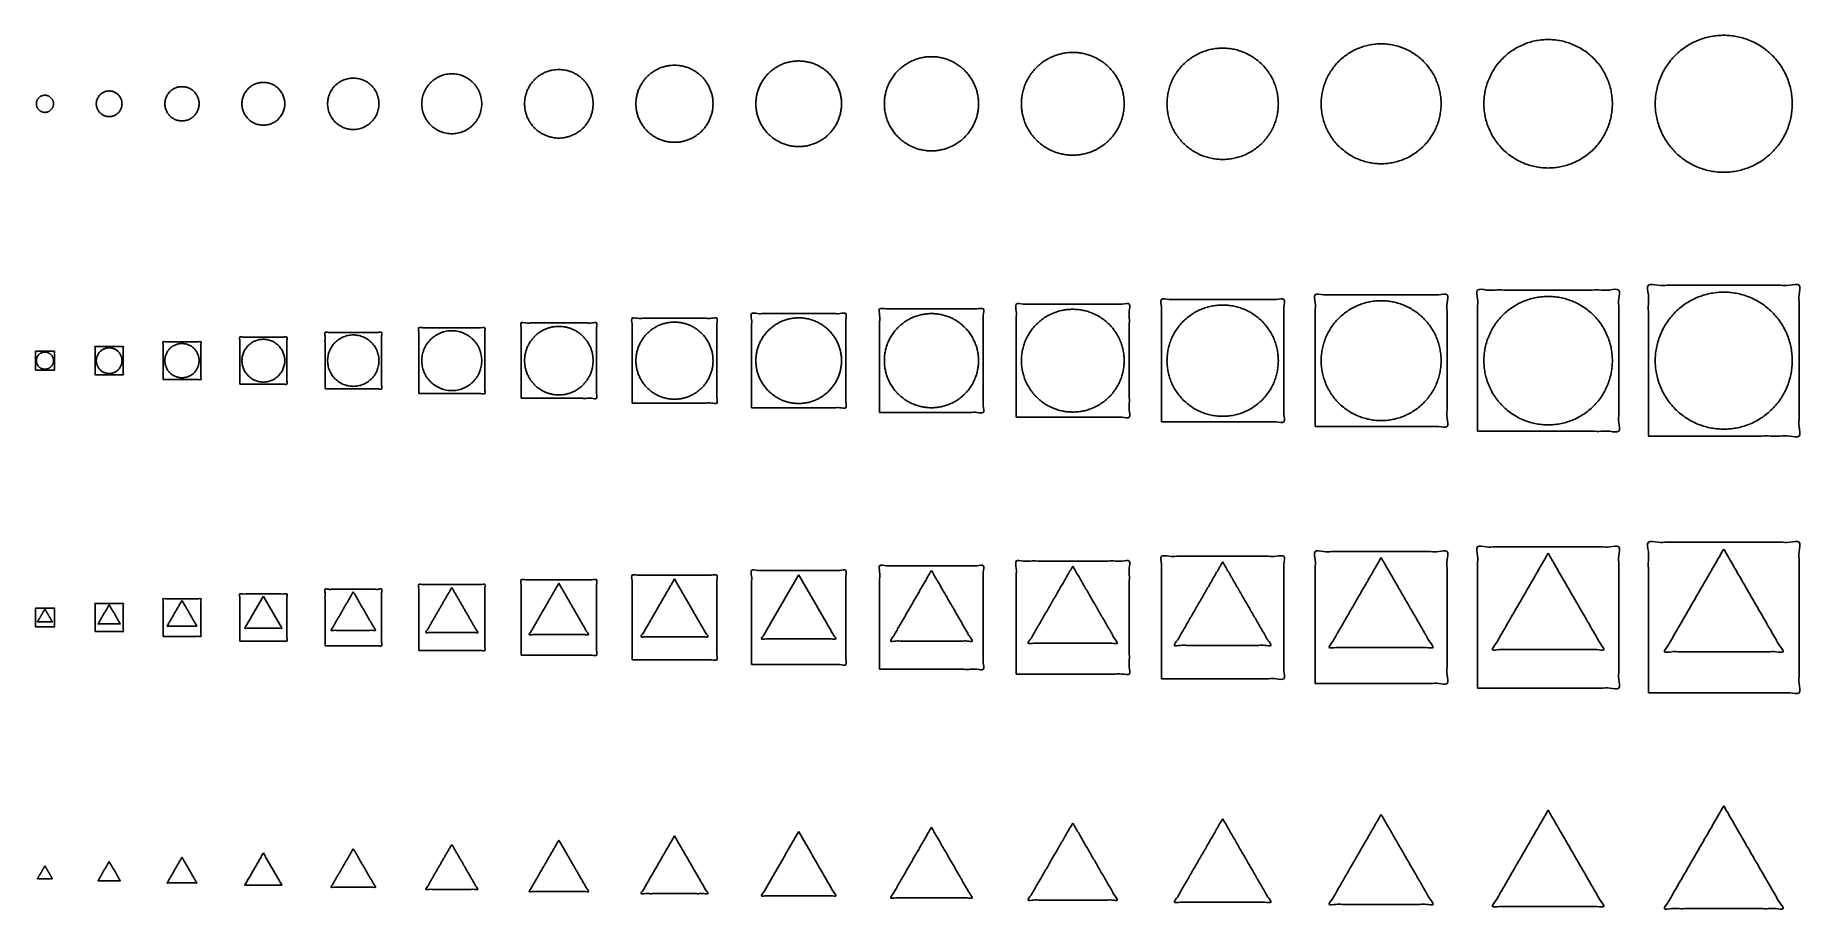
# Model space of a CAD drawing. Header units: millimetres. Extents: x -81 to 125, y -54 to 48.
import ezdxf

# ---------------------------------------------------------------- set-up
doc = ezdxf.new("R2010")
doc.units = ezdxf.units.MM
doc.header["$MEASUREMENT"] = 0
doc.layers.add('Default', color=18, linetype='Continuous', true_color=0x000000)

msp = doc.modelspace()

# ---------------------------------------------------------------- linework, layer by layer
at = {"layer": 'Default'}
for points, knots in [([(103, 40), (103, 47.5), (95.5, 47.5), (88, 47.5), (88, 40), (88, 32.5), (95.5, 32.5), (103, 32.5), (103, 40)], [0, 0, 0, 11.780972, 11.780972, 23.561945, 23.561945, 35.342917, 35.342917, 47.12389, 47.12389, 47.12389]), ([(124, 40), (124, 48), (116, 48), (108, 48), (108, 40), (108, 32), (116, 32), (124, 32), (124, 40)], [0, 0, 0, 12.566371, 12.566371, 25.132741, 25.132741, 37.699112, 37.699112, 50.265482, 50.265482, 50.265482]), ([(29, 40), (29, 45.5), (23.5, 45.5), (18, 45.5), (18, 40), (18, 34.5), (23.5, 34.5), (29, 34.5), (29, 40)], [0, 0, 0, 8.63938, 8.63938, 17.27876, 17.27876, 25.918139, 25.918139, 34.557519, 34.557519, 34.557519]), ([(46, 40), (46, 46), (40, 46), (34, 46), (34, 40), (34, 34), (40, 34), (46, 34), (46, 40)], [0, 0, 0, 9.424778, 9.424778, 18.849556, 18.849556, 28.274334, 28.274334, 37.699112, 37.699112, 37.699112]), ([(64, 40), (64, 46.5), (57.5, 46.5), (51, 46.5), (51, 40), (51, 33.5), (57.5, 33.5), (64, 33.5), (64, 40)], [0, 0, 0, 10.210176, 10.210176, 20.420352, 20.420352, 30.630528, 30.630528, 40.840704, 40.840704, 40.840704]), ([(83, 40), (83, 47), (76, 47), (69, 47), (69, 40), (69, 33), (76, 33), (83, 33), (83, 40)], [0, 0, 0, 10.995574, 10.995574, 21.991149, 21.991149, 32.986723, 32.986723, 43.982297, 43.982297, 43.982297]), ([(-29, 40), (-29, 43.5), (-32.5, 43.5), (-36, 43.5), (-36, 40), (-36, 36.5), (-32.5, 36.5), (-29, 36.5), (-29, 40)], [0, 0, 0, 5.497787, 5.497787, 10.995574, 10.995574, 16.493361, 16.493361, 21.991149, 21.991149, 21.991149]), ([(-16, 40), (-16, 44), (-20, 44), (-24, 44), (-24, 40), (-24, 36), (-20, 36), (-16, 36), (-16, 40)], [0, 0, 0, 6.283185, 6.283185, 12.566371, 12.566371, 18.849556, 18.849556, 25.132741, 25.132741, 25.132741]), ([(-2, 40), (-2, 44.5), (-6.5, 44.5), (-11, 44.5), (-11, 40), (-11, 35.5), (-6.5, 35.5), (-2, 35.5), (-2, 40)], [0, 0, 0, 7.068583, 7.068583, 14.137167, 14.137167, 21.20575, 21.20575, 28.274334, 28.274334, 28.274334]), ([(13, 40), (13, 45), (8, 45), (3, 45), (3, 40), (3, 35), (8, 35), (13, 35), (13, 40)], [0, 0, 0, 7.853982, 7.853982, 15.707963, 15.707963, 23.561945, 23.561945, 31.415927, 31.415927, 31.415927]), ([(-71, 40), (-71, 41.5), (-72.5, 41.5), (-74, 41.5), (-74, 40), (-74, 38.5), (-72.5, 38.5), (-71, 38.5), (-71, 40)], [0, 0, 0, 2.356194, 2.356194, 4.712389, 4.712389, 7.068583, 7.068583, 9.424778, 9.424778, 9.424778]), ([(-62, 40), (-62, 42), (-64, 42), (-66, 42), (-66, 40), (-66, 38), (-64, 38), (-62, 38), (-62, 40)], [0, 0, 0, 3.141593, 3.141593, 6.283185, 6.283185, 9.424778, 9.424778, 12.566371, 12.566371, 12.566371]), ([(-52, 40), (-52, 42.5), (-54.5, 42.5), (-57, 42.5), (-57, 40), (-57, 37.5), (-54.5, 37.5), (-52, 37.5), (-52, 40)], [0, 0, 0, 3.926991, 3.926991, 7.853982, 7.853982, 11.780972, 11.780972, 15.707963, 15.707963, 15.707963]), ([(-41, 40), (-41, 43), (-44, 43), (-47, 43), (-47, 40), (-47, 37), (-44, 37), (-41, 37), (-41, 40)], [0, 0, 0, 4.712389, 4.712389, 9.424778, 9.424778, 14.137167, 14.137167, 18.849556, 18.849556, 18.849556]), ([(-79, 40), (-79, 41), (-80, 41), (-81, 41), (-81, 40), (-81, 39), (-80, 39), (-79, 39), (-79, 40)], [0, 0, 0, 1.570796, 1.570796, 3.141593, 3.141593, 4.712389, 4.712389, 6.283185, 6.283185, 6.283185]), ([(64, 10), (64, 16.5), (57.5, 16.5), (51, 16.5), (51, 10), (51, 3.5), (57.5, 3.5), (64, 3.5), (64, 10)], [0, 0, 0, 10.210176, 10.210176, 20.420352, 20.420352, 30.630528, 30.630528, 40.840704, 40.840704, 40.840704]), ([(83, 10), (83, 17), (76, 17), (69, 17), (69, 10), (69, 3), (76, 3), (83, 3), (83, 10)], [0, 0, 0, 10.995574, 10.995574, 21.991149, 21.991149, 32.986723, 32.986723, 43.982297, 43.982297, 43.982297]), ([(103, 10), (103, 17.5), (95.5, 17.5), (88, 17.5), (88, 10), (88, 2.5), (95.5, 2.5), (103, 2.5), (103, 10)], [0, 0, 0, 11.780972, 11.780972, 23.561945, 23.561945, 35.342917, 35.342917, 47.12389, 47.12389, 47.12389]), ([(124, 10), (124, 18), (116, 18), (108, 18), (108, 10), (108, 2), (116, 2), (124, 2), (124, 10)], [0, 0, 0, 12.566371, 12.566371, 25.132741, 25.132741, 37.699112, 37.699112, 50.265482, 50.265482, 50.265482]), ([(-2, 10), (-2, 14.5), (-6.5, 14.5), (-11, 14.5), (-11, 10), (-11, 5.5), (-6.5, 5.5), (-2, 5.5), (-2, 10)], [0, 0, 0, 7.068583, 7.068583, 14.137167, 14.137167, 21.20575, 21.20575, 28.274334, 28.274334, 28.274334]), ([(13, 10), (13, 15), (8, 15), (3, 15), (3, 10), (3, 5), (8, 5), (13, 5), (13, 10)], [0, 0, 0, 7.853982, 7.853982, 15.707963, 15.707963, 23.561945, 23.561945, 31.415927, 31.415927, 31.415927]), ([(29, 10), (29, 15.5), (23.5, 15.5), (18, 15.5), (18, 10), (18, 4.5), (23.5, 4.5), (29, 4.5), (29, 10)], [0, 0, 0, 8.63938, 8.63938, 17.27876, 17.27876, 25.918139, 25.918139, 34.557519, 34.557519, 34.557519]), ([(46, 10), (46, 16), (40, 16), (34, 16), (34, 10), (34, 4), (40, 4), (46, 4), (46, 10)], [0, 0, 0, 9.424778, 9.424778, 18.849556, 18.849556, 28.274334, 28.274334, 37.699112, 37.699112, 37.699112]), ([(-52, 10), (-52, 12.5), (-54.5, 12.5), (-57, 12.5), (-57, 10), (-57, 7.5), (-54.5, 7.5), (-52, 7.5), (-52, 10)], [0, 0, 0, 3.926991, 3.926991, 7.853982, 7.853982, 11.780972, 11.780972, 15.707963, 15.707963, 15.707963]), ([(-41, 10), (-41, 13), (-44, 13), (-47, 13), (-47, 10), (-47, 7), (-44, 7), (-41, 7), (-41, 10)], [0, 0, 0, 4.712389, 4.712389, 9.424778, 9.424778, 14.137167, 14.137167, 18.849556, 18.849556, 18.849556]), ([(-29, 10), (-29, 13.5), (-32.5, 13.5), (-36, 13.5), (-36, 10), (-36, 6.5), (-32.5, 6.5), (-29, 6.5), (-29, 10)], [0, 0, 0, 5.497787, 5.497787, 10.995574, 10.995574, 16.493361, 16.493361, 21.991149, 21.991149, 21.991149]), ([(-16, 10), (-16, 14), (-20, 14), (-24, 14), (-24, 10), (-24, 6), (-20, 6), (-16, 6), (-16, 10)], [0, 0, 0, 6.283185, 6.283185, 12.566371, 12.566371, 18.849556, 18.849556, 25.132741, 25.132741, 25.132741]), ([(-79, 10), (-79, 11), (-80, 11), (-81, 11), (-81, 10), (-81, 9), (-80, 9), (-79, 9), (-79, 10)], [0, 0, 0, 1.570796, 1.570796, 3.141593, 3.141593, 4.712389, 4.712389, 6.283185, 6.283185, 6.283185]), ([(-71, 10), (-71, 11.5), (-72.5, 11.5), (-74, 11.5), (-74, 10), (-74, 8.5), (-72.5, 8.5), (-71, 8.5), (-71, 10)], [0, 0, 0, 2.356194, 2.356194, 4.712389, 4.712389, 7.068583, 7.068583, 9.424778, 9.424778, 9.424778]), ([(-62, 10), (-62, 12), (-64, 12), (-66, 12), (-66, 10), (-66, 8), (-64, 8), (-62, 8), (-62, 10)], [0, 0, 0, 3.141593, 3.141593, 6.283185, 6.283185, 9.424778, 9.424778, 12.566371, 12.566371, 12.566371])]:
    msp.add_rational_spline(points, [1, 0.707106781187, 1, 0.707106781187, 1, 0.707106781187, 1, 0.707106781187, 1], degree=2, knots=knots, dxfattribs=at)
for points, knots in [([(107.2, 1.2), (116, 1.2), (124.8, 1.2), (124.8, 10), (124.8, 18.8), (116, 18.8), (107.2, 18.8), (107.2, 10), (107.2, 1.2)], [0, 0, 0, 16, 16, 32, 32, 48, 48, 64, 64, 64]), ([(33.4, 3.4), (40, 3.4), (46.6, 3.4), (46.6, 10), (46.6, 16.6), (40, 16.6), (33.4, 16.6), (33.4, 10), (33.4, 3.4)], [0, 0, 0, 12, 12, 24, 24, 36, 36, 48, 48, 48]), ([(50.35, 2.85), (57.5, 2.85), (64.65, 2.85), (64.65, 10), (64.65, 17.15), (57.5, 17.15), (50.35, 17.15), (50.35, 10), (50.35, 2.85)], [0, 0, 0, 13, 13, 26, 26, 39, 39, 52, 52, 52]), ([(68.3, 2.3), (76, 2.3), (83.7, 2.3), (83.7, 10), (83.7, 17.7), (76, 17.7), (68.3, 17.7), (68.3, 10), (68.3, 2.3)], [0, 0, 0, 14, 14, 28, 28, 42, 42, 56, 56, 56]), ([(87.25, 1.75), (95.5, 1.75), (103.75, 1.75), (103.75, 10), (103.75, 18.25), (95.5, 18.25), (87.25, 18.25), (87.25, 10), (87.25, 1.75)], [0, 0, 0, 15, 15, 30, 30, 45, 45, 60, 60, 60]), ([(-24.4, 5.6), (-20, 5.6), (-15.6, 5.6), (-15.6, 10), (-15.6, 14.4), (-20, 14.4), (-24.4, 14.4), (-24.4, 10), (-24.4, 5.6)], [0, 0, 0, 8, 8, 16, 16, 24, 24, 32, 32, 32]), ([(-11.45, 5.05), (-6.5, 5.05), (-1.55, 5.05), (-1.55, 10), (-1.55, 14.95), (-6.5, 14.95), (-11.45, 14.95), (-11.45, 10), (-11.45, 5.05)], [0, 0, 0, 9, 9, 18, 18, 27, 27, 36, 36, 36]), ([(2.5, 4.5), (8, 4.5), (13.5, 4.5), (13.5, 10), (13.5, 15.5), (8, 15.5), (2.5, 15.5), (2.5, 10), (2.5, 4.5)], [0, 0, 0, 10, 10, 20, 20, 30, 30, 40, 40, 40]), ([(17.45, 3.95), (23.5, 3.95), (29.55, 3.95), (29.55, 10), (29.55, 16.05), (23.5, 16.05), (17.45, 16.05), (17.45, 10), (17.45, 3.95)], [0, 0, 0, 11, 11, 22, 22, 33, 33, 44, 44, 44]), ([(-57.25, 7.25), (-54.5, 7.25), (-51.75, 7.25), (-51.75, 10), (-51.75, 12.75), (-54.5, 12.75), (-57.25, 12.75), (-57.25, 10), (-57.25, 7.25)], [0, 0, 0, 5, 5, 10, 10, 15, 15, 20, 20, 20]), ([(-47.3, 6.7), (-44, 6.7), (-40.7, 6.7), (-40.7, 10), (-40.7, 13.3), (-44, 13.3), (-47.3, 13.3), (-47.3, 10), (-47.3, 6.7)], [0, 0, 0, 6, 6, 12, 12, 18, 18, 24, 24, 24]), ([(-36.35, 6.15), (-32.5, 6.15), (-28.65, 6.15), (-28.65, 10), (-28.65, 13.85), (-32.5, 13.85), (-36.35, 13.85), (-36.35, 10), (-36.35, 6.15)], [0, 0, 0, 7, 7, 14, 14, 21, 21, 28, 28, 28]), ([(-81.1, 8.9), (-80, 8.9), (-78.9, 8.9), (-78.9, 10), (-78.9, 11.1), (-80, 11.1), (-81.1, 11.1), (-81.1, 10), (-81.1, 8.9)], [0, 0, 0, 2, 2, 4, 4, 6, 6, 8, 8, 8]), ([(-74.15, 8.35), (-72.5, 8.35), (-70.85, 8.35), (-70.85, 10), (-70.85, 11.65), (-72.5, 11.65), (-74.15, 11.65), (-74.15, 10), (-74.15, 8.35)], [0, 0, 0, 3, 3, 6, 6, 9, 9, 12, 12, 12]), ([(-66.2, 7.8), (-64, 7.8), (-61.8, 7.8), (-61.8, 10), (-61.8, 12.2), (-64, 12.2), (-66.2, 12.2), (-66.2, 10), (-66.2, 7.8)], [0, 0, 0, 4, 4, 8, 8, 12, 12, 16, 16, 16]), ([(68.3, -27.7), (76, -27.7), (83.7, -27.7), (83.7, -20), (83.7, -12.3), (76, -12.3), (68.3, -12.3), (68.3, -20), (68.3, -27.7)], [0, 0, 0, 14, 14, 28, 28, 42, 42, 56, 56, 56]), ([(87.25, -28.25), (95.5, -28.25), (103.75, -28.25), (103.75, -20), (103.75, -11.75), (95.5, -11.75), (87.25, -11.75), (87.25, -20), (87.25, -28.25)], [0, 0, 0, 15, 15, 30, 30, 45, 45, 60, 60, 60]), ([(107.2, -28.8), (116, -28.8), (124.8, -28.8), (124.8, -20), (124.8, -11.2), (116, -11.2), (107.2, -11.2), (107.2, -20), (107.2, -28.8)], [0, 0, 0, 16, 16, 32, 32, 48, 48, 64, 64, 64]), ([(116, -12), (112.54, -18), (109.07, -24), (116, -24), (122.93, -24), (119.46, -18), (116, -12)], [0, 0, 0, 13.856406, 13.856406, 27.712813, 27.712813, 41.569219, 41.569219, 41.569219]), ([(2.5, -25.5), (8, -25.5), (13.5, -25.5), (13.5, -20), (13.5, -14.5), (8, -14.5), (2.5, -14.5), (2.5, -20), (2.5, -25.5)], [0, 0, 0, 10, 10, 20, 20, 30, 30, 40, 40, 40]), ([(17.45, -26.05), (23.5, -26.05), (29.55, -26.05), (29.55, -20), (29.55, -13.95), (23.5, -13.95), (17.45, -13.95), (17.45, -20), (17.45, -26.05)], [0, 0, 0, 11, 11, 22, 22, 33, 33, 44, 44, 44]), ([(33.4, -26.6), (40, -26.6), (46.6, -26.6), (46.6, -20), (46.6, -13.4), (40, -13.4), (33.4, -13.4), (33.4, -20), (33.4, -26.6)], [0, 0, 0, 12, 12, 24, 24, 36, 36, 48, 48, 48]), ([(40, -14), (37.4, -18.5), (34.8, -23), (40, -23), (45.2, -23), (42.6, -18.5), (40, -14)], [0, 0, 0, 10.392305, 10.392305, 20.78461, 20.78461, 31.176915, 31.176915, 31.176915]), ([(50.35, -27.15), (57.5, -27.15), (64.65, -27.15), (64.65, -20), (64.65, -12.85), (57.5, -12.85), (50.35, -12.85), (50.35, -20), (50.35, -27.15)], [0, 0, 0, 13, 13, 26, 26, 39, 39, 52, 52, 52]), ([(57.5, -13.5), (54.69, -18.38), (51.87, -23.25), (57.5, -23.25), (63.13, -23.25), (60.31, -18.38), (57.5, -13.5)], [0, 0, 0, 11.25833, 11.25833, 22.51666, 22.51666, 33.774991, 33.774991, 33.774991]), ([(76, -13), (72.97, -18.25), (69.94, -23.5), (76, -23.5), (82.06, -23.5), (79.03, -18.25), (76, -13)], [0, 0, 0, 12.124356, 12.124356, 24.248711, 24.248711, 36.373067, 36.373067, 36.373067]), ([(95.5, -12.5), (92.25, -18.12), (89, -23.75), (95.5, -23.75), (102, -23.75), (98.75, -18.12), (95.5, -12.5)], [0, 0, 0, 12.990381, 12.990381, 25.980762, 25.980762, 38.971143, 38.971143, 38.971143]), ([(-36.35, -23.85), (-32.5, -23.85), (-28.65, -23.85), (-28.65, -20), (-28.65, -16.15), (-32.5, -16.15), (-36.35, -16.15), (-36.35, -20), (-36.35, -23.85)], [0, 0, 0, 7, 7, 14, 14, 21, 21, 28, 28, 28]), ([(-24.4, -24.4), (-20, -24.4), (-15.6, -24.4), (-15.6, -20), (-15.6, -15.6), (-20, -15.6), (-24.4, -15.6), (-24.4, -20), (-24.4, -24.4)], [0, 0, 0, 8, 8, 16, 16, 24, 24, 32, 32, 32]), ([(-20, -16), (-21.73, -19), (-23.46, -22), (-20, -22), (-16.54, -22), (-18.27, -19), (-20, -16)], [0, 0, 0, 6.928203, 6.928203, 13.856406, 13.856406, 20.78461, 20.78461, 20.78461]), ([(-11.45, -24.95), (-6.5, -24.95), (-1.55, -24.95), (-1.55, -20), (-1.55, -15.05), (-6.5, -15.05), (-11.45, -15.05), (-11.45, -20), (-11.45, -24.95)], [0, 0, 0, 9, 9, 18, 18, 27, 27, 36, 36, 36]), ([(-6.5, -15.5), (-8.45, -18.88), (-10.4, -22.25), (-6.5, -22.25), (-2.6, -22.25), (-4.55, -18.88), (-6.5, -15.5)], [0, 0, 0, 7.794229, 7.794229, 15.588457, 15.588457, 23.382686, 23.382686, 23.382686]), ([(8, -15), (5.83, -18.75), (3.67, -22.5), (8, -22.5), (12.33, -22.5), (10.17, -18.75), (8, -15)], [0, 0, 0, 8.660254, 8.660254, 17.320508, 17.320508, 25.980762, 25.980762, 25.980762]), ([(23.5, -14.5), (21.12, -18.62), (18.74, -22.75), (23.5, -22.75), (28.26, -22.75), (25.88, -18.62), (23.5, -14.5)], [0, 0, 0, 9.526279, 9.526279, 19.052559, 19.052559, 28.578838, 28.578838, 28.578838]), ([(-74.15, -21.65), (-72.5, -21.65), (-70.85, -21.65), (-70.85, -20), (-70.85, -18.35), (-72.5, -18.35), (-74.15, -18.35), (-74.15, -20), (-74.15, -21.65)], [0, 0, 0, 3, 3, 6, 6, 9, 9, 12, 12, 12]), ([(-72.5, -18.5), (-73.15, -19.62), (-73.8, -20.75), (-72.5, -20.75), (-71.2, -20.75), (-71.85, -19.62), (-72.5, -18.5)], [0, 0, 0, 2.598076, 2.598076, 5.196152, 5.196152, 7.794229, 7.794229, 7.794229]), ([(-66.2, -22.2), (-64, -22.2), (-61.8, -22.2), (-61.8, -20), (-61.8, -17.8), (-64, -17.8), (-66.2, -17.8), (-66.2, -20), (-66.2, -22.2)], [0, 0, 0, 4, 4, 8, 8, 12, 12, 16, 16, 16]), ([(-64, -18), (-64.87, -19.5), (-65.73, -21), (-64, -21), (-62.27, -21), (-63.13, -19.5), (-64, -18)], [0, 0, 0, 3.464102, 3.464102, 6.928203, 6.928203, 10.392305, 10.392305, 10.392305]), ([(-57.25, -22.75), (-54.5, -22.75), (-51.75, -22.75), (-51.75, -20), (-51.75, -17.25), (-54.5, -17.25), (-57.25, -17.25), (-57.25, -20), (-57.25, -22.75)], [0, 0, 0, 5, 5, 10, 10, 15, 15, 20, 20, 20]), ([(-54.5, -17.5), (-55.58, -19.38), (-56.67, -21.25), (-54.5, -21.25), (-52.33, -21.25), (-53.42, -19.38), (-54.5, -17.5)], [0, 0, 0, 4.330127, 4.330127, 8.660254, 8.660254, 12.990381, 12.990381, 12.990381]), ([(-47.3, -23.3), (-44, -23.3), (-40.7, -23.3), (-40.7, -20), (-40.7, -16.7), (-44, -16.7), (-47.3, -16.7), (-47.3, -20), (-47.3, -23.3)], [0, 0, 0, 6, 6, 12, 12, 18, 18, 24, 24, 24]), ([(-44, -17), (-45.3, -19.25), (-46.6, -21.5), (-44, -21.5), (-41.4, -21.5), (-42.7, -19.25), (-44, -17)], [0, 0, 0, 5.196152, 5.196152, 10.392305, 10.392305, 15.588457, 15.588457, 15.588457]), ([(-32.5, -16.5), (-34.02, -19.12), (-35.53, -21.75), (-32.5, -21.75), (-29.47, -21.75), (-30.98, -19.12), (-32.5, -16.5)], [0, 0, 0, 6.062178, 6.062178, 12.124356, 12.124356, 18.186533, 18.186533, 18.186533]), ([(-81.1, -21.1), (-80, -21.1), (-78.9, -21.1), (-78.9, -20), (-78.9, -18.9), (-80, -18.9), (-81.1, -18.9), (-81.1, -20), (-81.1, -21.1)], [0, 0, 0, 2, 2, 4, 4, 6, 6, 8, 8, 8]), ([(-80, -19), (-80.43, -19.75), (-80.87, -20.5), (-80, -20.5), (-79.13, -20.5), (-79.57, -19.75), (-80, -19)], [0, 0, 0, 1.732051, 1.732051, 3.464102, 3.464102, 5.196152, 5.196152, 5.196152]), ([(76, -43), (72.97, -48.25), (69.94, -53.5), (76, -53.5), (82.06, -53.5), (79.03, -48.25), (76, -43)], [0, 0, 0, 12.124356, 12.124356, 24.248711, 24.248711, 36.373067, 36.373067, 36.373067]), ([(95.5, -42.5), (92.25, -48.12), (89, -53.75), (95.5, -53.75), (102, -53.75), (98.75, -48.12), (95.5, -42.5)], [0, 0, 0, 12.990381, 12.990381, 25.980762, 25.980762, 38.971143, 38.971143, 38.971143]), ([(116, -42), (112.54, -48), (109.07, -54), (116, -54), (122.93, -54), (119.46, -48), (116, -42)], [0, 0, 0, 13.856406, 13.856406, 27.712813, 27.712813, 41.569219, 41.569219, 41.569219]), ([(8, -45), (5.83, -48.75), (3.67, -52.5), (8, -52.5), (12.33, -52.5), (10.17, -48.75), (8, -45)], [0, 0, 0, 8.660254, 8.660254, 17.320508, 17.320508, 25.980762, 25.980762, 25.980762]), ([(23.5, -44.5), (21.12, -48.62), (18.74, -52.75), (23.5, -52.75), (28.26, -52.75), (25.88, -48.62), (23.5, -44.5)], [0, 0, 0, 9.526279, 9.526279, 19.052559, 19.052559, 28.578838, 28.578838, 28.578838]), ([(40, -44), (37.4, -48.5), (34.8, -53), (40, -53), (45.2, -53), (42.6, -48.5), (40, -44)], [0, 0, 0, 10.392305, 10.392305, 20.78461, 20.78461, 31.176915, 31.176915, 31.176915]), ([(57.5, -43.5), (54.69, -48.38), (51.87, -53.25), (57.5, -53.25), (63.13, -53.25), (60.31, -48.38), (57.5, -43.5)], [0, 0, 0, 11.25833, 11.25833, 22.51666, 22.51666, 33.774991, 33.774991, 33.774991]), ([(-44, -47), (-45.3, -49.25), (-46.6, -51.5), (-44, -51.5), (-41.4, -51.5), (-42.7, -49.25), (-44, -47)], [0, 0, 0, 5.196152, 5.196152, 10.392305, 10.392305, 15.588457, 15.588457, 15.588457]), ([(-32.5, -46.5), (-34.02, -49.12), (-35.53, -51.75), (-32.5, -51.75), (-29.47, -51.75), (-30.98, -49.12), (-32.5, -46.5)], [0, 0, 0, 6.062178, 6.062178, 12.124356, 12.124356, 18.186533, 18.186533, 18.186533]), ([(-20, -46), (-21.73, -49), (-23.46, -52), (-20, -52), (-16.54, -52), (-18.27, -49), (-20, -46)], [0, 0, 0, 6.928203, 6.928203, 13.856406, 13.856406, 20.78461, 20.78461, 20.78461]), ([(-6.5, -45.5), (-8.45, -48.88), (-10.4, -52.25), (-6.5, -52.25), (-2.6, -52.25), (-4.55, -48.88), (-6.5, -45.5)], [0, 0, 0, 7.794229, 7.794229, 15.588457, 15.588457, 23.382686, 23.382686, 23.382686]), ([(-80, -49), (-80.43, -49.75), (-80.87, -50.5), (-80, -50.5), (-79.13, -50.5), (-79.57, -49.75), (-80, -49)], [0, 0, 0, 1.732051, 1.732051, 3.464102, 3.464102, 5.196152, 5.196152, 5.196152]), ([(-72.5, -48.5), (-73.15, -49.62), (-73.8, -50.75), (-72.5, -50.75), (-71.2, -50.75), (-71.85, -49.62), (-72.5, -48.5)], [0, 0, 0, 2.598076, 2.598076, 5.196152, 5.196152, 7.794229, 7.794229, 7.794229]), ([(-64, -48), (-64.87, -49.5), (-65.73, -51), (-64, -51), (-62.27, -51), (-63.13, -49.5), (-64, -48)], [0, 0, 0, 3.464102, 3.464102, 6.928203, 6.928203, 10.392305, 10.392305, 10.392305]), ([(-54.5, -47.5), (-55.58, -49.38), (-56.67, -51.25), (-54.5, -51.25), (-52.33, -51.25), (-53.42, -49.38), (-54.5, -47.5)], [0, 0, 0, 4.330127, 4.330127, 8.660254, 8.660254, 12.990381, 12.990381, 12.990381])]:
    msp.add_open_spline(points, degree=2, knots=knots, dxfattribs=at)

doc.saveas('drawing.dxf')
